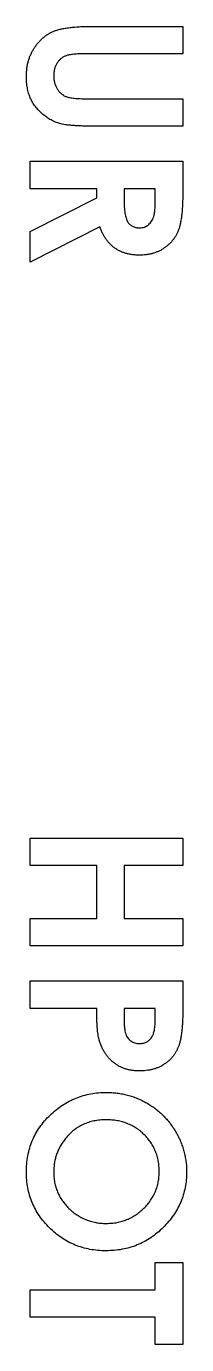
# Model space of a CAD drawing. Extents: x -1295 to 550, y -899 to 382.
# Drawn here: x 55.3 to 58.19, y 131.14 to 154.91 of the extents above; entities that cross this region are included whole.
import ezdxf

# ---------------------------------------------------------------- set-up
doc = ezdxf.new("R2010")
doc.units = 0
doc.layers.get('0').update_dxf_attribs({"linetype": 'CONTINUOUS'})

msp = doc.modelspace()

# ---------------------------------------------------------------- linework, layer by layer
at = {"color": 7}
for points in [[(56.477704, 154.910954)], [(55.297663, 154.011371)], [(56.395684, 153.606559)], [(57.3376, 136.567397)], [(57.570433, 136.697043)], [(56.744933, 135.686335)], [(55.297663, 134.249648)], [(58.189558, 134.252293)], [(56.742288, 133.323606)]]:
    msp.add_lwpolyline(points, close=True, dxfattribs=at)
for points in [[(56.477704, 154.910954), (58.118121, 154.910954)], [(58.118121, 154.910954), (58.118121, 154.416184)], [(58.118121, 154.416184), (56.329538, 154.416184)], [(56.395684, 153.606559), (58.118121, 153.606559)], [(58.118121, 153.606559), (58.118121, 153.111788)], [(58.118121, 153.111788), (56.477704, 153.111788)], [(55.369101, 151.984663), (55.369101, 152.479434), (58.118121, 152.479434)], [(58.118121, 152.479434), (58.118121, 151.902643)], [(56.567663, 151.984663), (55.369101, 151.984663)], [(56.567663, 151.817976), (56.567663, 151.984663)], [(57.059788, 151.984663), (57.059788, 151.791518)], [(57.62335, 151.984663), (57.059788, 151.984663)], [(57.62335, 151.81533), (57.62335, 151.984663)], [(55.369101, 151.21208), (56.567663, 151.817976)], [(56.623225, 151.296747), (55.369101, 150.661747)], [(55.369101, 150.661747), (55.369101, 151.21208)], [(55.369101, 140.268917), (58.118121, 140.268917)], [(55.369101, 139.776792), (55.369101, 140.268917)], [(58.118121, 140.268917), (58.118121, 139.776792)], [(56.567663, 139.776792), (55.369101, 139.776792)], [(56.567663, 138.824292), (56.567663, 139.776792)], [(57.059788, 139.776792), (57.059788, 138.824292)], [(58.118121, 139.776792), (57.059788, 139.776792)], [(55.369101, 138.824292), (56.567663, 138.824292)], [(55.369101, 138.329521), (55.369101, 138.824292)], [(57.059788, 138.824292), (58.118121, 138.824292)], [(58.118121, 138.824292), (58.118121, 138.329521)], [(58.118121, 138.329521), (55.369101, 138.329521)], [(55.369101, 137.202397), (55.369101, 137.697167), (58.118121, 137.697167)], [(58.118121, 137.697167), (58.118121, 137.144188)], [(56.567663, 137.202397), (55.369101, 137.202397)], [(57.059788, 137.202397), (57.059788, 137.027772)], [(57.62335, 137.202397), (57.059788, 137.202397)], [(57.62335, 137.046293), (57.62335, 137.202397)], [(57.62335, 132.125044), (57.62335, 132.619815), (58.118121, 132.619815)], [(58.118121, 132.619815), (58.118121, 131.138148)], [(55.369101, 132.125044), (57.62335, 132.125044)], [(55.369101, 131.632919), (55.369101, 132.125044)], [(57.62335, 131.632919), (55.369101, 131.632919)], [(57.62335, 131.138148), (57.62335, 131.632919)], [(58.118121, 131.138148), (57.62335, 131.138148)]]:
    msp.add_lwpolyline(points, dxfattribs=at)
for points in [[(55.680541, 154.76546), (55.696416, 154.775514), (55.712503, 154.785039), (55.729013, 154.794114)], [(55.680541, 154.76546), (55.696416, 154.775514), (55.712503, 154.785039), (55.729013, 154.794088)], [(55.729013, 154.794114), (55.745417, 154.80311), (55.762456, 154.811312), (55.779681, 154.818985)], [(55.729013, 154.794088), (55.745417, 154.803084), (55.762456, 154.811286), (55.779681, 154.818959)], [(55.779681, 154.818985), (55.798202, 154.826923), (55.816855, 154.834066), (55.835878, 154.840416)], [(55.779681, 154.818959), (55.798202, 154.826896), (55.816855, 154.83404), (55.835878, 154.84039)], [(55.835878, 154.840416), (55.85731, 154.84756), (55.879005, 154.853646), (55.900886, 154.859202)], [(55.835878, 154.84039), (55.85731, 154.847534), (55.879005, 154.853619), (55.900886, 154.859175)], [(55.900886, 154.859202), (55.925228, 154.865287), (55.94994, 154.870579), (55.974705, 154.875077)], [(55.900886, 154.859175), (55.925228, 154.865261), (55.94994, 154.870552), (55.974705, 154.87505)], [(55.974705, 154.875077), (56.002301, 154.880104), (56.030082, 154.884073), (56.05789, 154.887777)], [(55.974705, 154.87505), (56.002301, 154.880077), (56.030082, 154.884046), (56.05789, 154.88775)], [(56.05789, 154.887777), (56.088317, 154.891745), (56.118797, 154.89545), (56.14933, 154.89836)], [(56.05789, 154.88775), (56.088317, 154.891719), (56.118797, 154.895423), (56.14933, 154.898069)], [(56.14933, 154.89836), (56.182879, 154.901535), (56.216508, 154.903652), (56.250136, 154.905504)], [(56.14933, 154.898069), (56.182879, 154.901244), (56.216508, 154.903625), (56.250136, 154.905213)], [(56.250136, 154.905504), (56.286675, 154.90815), (56.323214, 154.908679), (56.35978, 154.909473)], [(56.250136, 154.905213), (56.286675, 154.907859), (56.323214, 154.908388), (56.35978, 154.909182)], [(56.35978, 154.909473), (56.399255, 154.909473), (56.438731, 154.909473), (56.478207, 154.912118)], [(56.35978, 154.909182), (56.399255, 154.909182), (56.438731, 154.909182), (56.478207, 154.911827)], [(55.435379, 154.512598), (55.446491, 154.530325), (55.458397, 154.547576), (55.470648, 154.564377)], [(55.435379, 154.512598), (55.446491, 154.530325), (55.458397, 154.547576), (55.470648, 154.564377)], [(55.470648, 154.564377), (55.482818, 154.580781), (55.495518, 154.596735), (55.508668, 154.612319)], [(55.470648, 154.564377), (55.482818, 154.580781), (55.495518, 154.596735), (55.508668, 154.612319)], [(55.508668, 154.612319), (55.521368, 154.6274), (55.534597, 154.642164), (55.548329, 154.656372)], [(55.508668, 154.612319), (55.521368, 154.6274), (55.534597, 154.642164), (55.548329, 154.656372)], [(55.548329, 154.656372), (55.561823, 154.670395), (55.57574, 154.68373), (55.590186, 154.696589)], [(55.548329, 154.656372), (55.561823, 154.670395), (55.57574, 154.68373), (55.590186, 154.696589)], [(55.590186, 154.696589), (55.604474, 154.709289), (55.619105, 154.72146), (55.634266, 154.732969)], [(55.590186, 154.696589), (55.604474, 154.709289), (55.619105, 154.72146), (55.634266, 154.732943)], [(55.634266, 154.732969), (55.649347, 154.744346), (55.664693, 154.755194), (55.680541, 154.76546)], [(55.634266, 154.732943), (55.649347, 154.74432), (55.664693, 154.755168), (55.680541, 154.76546)], [(55.332218, 154.280135), (55.337774, 154.301037), (55.344388, 154.321516), (55.351532, 154.341836)], [(55.332218, 154.280135), (55.337774, 154.301037), (55.344388, 154.321516), (55.351532, 154.341836)], [(55.351532, 154.341836), (55.358676, 154.361944), (55.366613, 154.381841), (55.375345, 154.401314)], [(55.351532, 154.341836), (55.358676, 154.361944), (55.366613, 154.381814), (55.375345, 154.401314)], [(55.375345, 154.401314), (55.384076, 154.420629), (55.393336, 154.43952), (55.403443, 154.458067)], [(55.375345, 154.401314), (55.384076, 154.420629), (55.393336, 154.439493), (55.403443, 154.458067)], [(55.403443, 154.458067), (55.413498, 154.476588), (55.424081, 154.494791), (55.435379, 154.512598)], [(55.403443, 154.458067), (55.413498, 154.476588), (55.424081, 154.494765), (55.435379, 154.512598)], [(55.915624, 154.324003), (55.902659, 154.312626), (55.890488, 154.300719), (55.87927, 154.287649)], [(55.95584, 154.354324), (55.941553, 154.345328), (55.928297, 154.335009), (55.915624, 154.324003)], [(56.00156, 154.377343), (55.985685, 154.370993), (55.970313, 154.36332), (55.95584, 154.354324)], [(56.027489, 154.386603), (56.018758, 154.383693), (56.010027, 154.380782), (56.00156, 154.377343)], [(56.057784, 154.394805), (56.047466, 154.392159), (56.037411, 154.389778), (56.027489, 154.386603)], [(56.092471, 154.40142), (56.080829, 154.398774), (56.069188, 154.397451), (56.057784, 154.394805)], [(56.131603, 154.407505), (56.118374, 154.404859), (56.105409, 154.403536), (56.092471, 154.40142)], [(56.174571, 154.412003), (56.160284, 154.412003), (56.145864, 154.409357), (56.131603, 154.407505)], [(56.221376, 154.414649), (56.205766, 154.414649), (56.190155, 154.412003), (56.174571, 154.412003)], [(56.273182, 154.417295), (56.255984, 154.417295), (56.238653, 154.414649), (56.221376, 154.414649)], [(56.328797, 154.417295), (56.310276, 154.417268), (56.291702, 154.417242), (56.273182, 154.417295)], [(55.297557, 154.010207), (55.297557, 154.034019), (55.297557, 154.05762), (55.300203, 154.081274)], [(55.297557, 154.010181), (55.297557, 154.033993), (55.297557, 154.057594), (55.300203, 154.081248)], [(55.300203, 154.081274), (55.302849, 154.104293), (55.303907, 154.127232), (55.306818, 154.150119)], [(55.300203, 154.081248), (55.302849, 154.104266), (55.303907, 154.127232), (55.306818, 154.150119)], [(55.306818, 154.150119), (55.309728, 154.172344), (55.313168, 154.19433), (55.317401, 154.216238)], [(55.306818, 154.150119), (55.309728, 154.172344), (55.313168, 154.19433), (55.317401, 154.216212)], [(55.317401, 154.216238), (55.321634, 154.237669), (55.326661, 154.259021), (55.332218, 154.280135)], [(55.317401, 154.216212), (55.321634, 154.237643), (55.326661, 154.259021), (55.332218, 154.280135)], [(55.794709, 154.08437), (55.792063, 154.063468), (55.791799, 154.042566), (55.79074, 154.021584)], [(55.805292, 154.142763), (55.800265, 154.123713), (55.796826, 154.104055), (55.794709, 154.08437)], [(55.823549, 154.196209), (55.81614, 154.179011), (55.810055, 154.161019), (55.805292, 154.142763)], [(55.84842, 154.244681), (55.838895, 154.22907), (55.830692, 154.212931), (55.823549, 154.196209)], [(55.87927, 154.287649), (55.867893, 154.274155), (55.857574, 154.259788), (55.84842, 154.244681)], [(55.302055, 153.903395), (55.299145, 153.938902), (55.298351, 153.974594), (55.297557, 154.01026)], [(55.315813, 153.8037), (55.309728, 153.83672), (55.304966, 153.869978), (55.302055, 153.903395)], [(55.791137, 154.021214), (55.791137, 153.998989), (55.791137, 153.976658), (55.795106, 153.954565)], [(55.791137, 154.021214), (55.791137, 153.998989), (55.791137, 153.976658), (55.795106, 153.954565)], [(55.795106, 153.954565), (55.797752, 153.933663), (55.801721, 153.912761), (55.807277, 153.892309)], [(55.795106, 153.954565), (55.797752, 153.933663), (55.801721, 153.912761), (55.807277, 153.892309)], [(55.807277, 153.892309), (55.812569, 153.87273), (55.818919, 153.853521), (55.827121, 153.835026)], [(55.807277, 153.892309), (55.812569, 153.87273), (55.818919, 153.853521), (55.827121, 153.835026)], [(55.827121, 153.835026), (55.835058, 153.81677), (55.844583, 153.79944), (55.855219, 153.782692)], [(55.827121, 153.835026), (55.835058, 153.81677), (55.844583, 153.79944), (55.855219, 153.782692)], [(55.337774, 153.710037), (55.328778, 153.740808), (55.321634, 153.772135), (55.315813, 153.8037)], [(55.36918, 153.623545), (55.357009, 153.651723), (55.346426, 153.680616), (55.337774, 153.710037)], [(55.409952, 153.543138), (55.394606, 153.569067), (55.381139, 153.595949), (55.36918, 153.623545)], [(55.855219, 153.782692), (55.865538, 153.766552), (55.876915, 153.750889), (55.889377, 153.736416)], [(55.855219, 153.782692), (55.865538, 153.766552), (55.876915, 153.750889), (55.889377, 153.736416)], [(55.889377, 153.736416), (55.901283, 153.722658), (55.914248, 153.709958), (55.927927, 153.698396)], [(55.889377, 153.736416), (55.901283, 153.722658), (55.914248, 153.709958), (55.927927, 153.698396)], [(55.927927, 153.698396), (55.941156, 153.687019), (55.955391, 153.6767), (55.97034, 153.667545)], [(55.927927, 153.698396), (55.941156, 153.687019), (55.955391, 153.6767), (55.97034, 153.667545)], [(55.97034, 153.667545), (55.985421, 153.658285), (56.001243, 153.650612), (56.017726, 153.644526)], [(55.97034, 153.667545), (55.985421, 153.658285), (56.001243, 153.650612), (56.017726, 153.644526)], [(56.017726, 153.644526), (56.026722, 153.641087), (56.035983, 153.638176), (56.045269, 153.635795)], [(56.017726, 153.644526), (56.026722, 153.641087), (56.035983, 153.638176), (56.045269, 153.635795)], [(56.045269, 153.635795), (56.056117, 153.632885), (56.06723, 153.630239), (56.078316, 153.628122)], [(56.045269, 153.635795), (56.056117, 153.632885), (56.06723, 153.630239), (56.078316, 153.628122)], [(56.078316, 153.628122), (56.091016, 153.625476), (56.103981, 153.62336), (56.116866, 153.621508)], [(56.078316, 153.628122), (56.091016, 153.625476), (56.103981, 153.62336), (56.116866, 153.621508)], [(56.116866, 153.621508), (56.131682, 153.618862), (56.146578, 153.617539), (56.161501, 153.615951)], [(56.116866, 153.621508), (56.131682, 153.618862), (56.146578, 153.617539), (56.161501, 153.615951)], [(56.161501, 153.615951), (56.177905, 153.613306), (56.194547, 153.613306), (56.211084, 153.611983)], [(56.161501, 153.615951), (56.177905, 153.613306), (56.194547, 153.613306), (56.211084, 153.611983)], [(56.211084, 153.611983), (56.229605, 153.611983), (56.248152, 153.609337), (56.266726, 153.608808)], [(56.211084, 153.611983), (56.229605, 153.611983), (56.248152, 153.609337), (56.266726, 153.608808)], [(56.266726, 153.608808), (56.287099, 153.608808), (56.307471, 153.606162), (56.327871, 153.606162)], [(56.266726, 153.608808), (56.287099, 153.608808), (56.307471, 153.606162), (56.327871, 153.606162)], [(56.327871, 153.606162), (56.350096, 153.606162), (56.372294, 153.606162), (56.394519, 153.606162)], [(56.327871, 153.606162), (56.350096, 153.606162), (56.372294, 153.606162), (56.394519, 153.606162)], [(55.46062, 153.467653), (55.442364, 153.49173), (55.425272, 153.516971), (55.409952, 153.543138)], [(55.521209, 153.396586), (55.499778, 153.419075), (55.479458, 153.442861), (55.46062, 153.467653)], [(55.591192, 153.330493), (55.56685, 153.351395), (55.543355, 153.373355), (55.521209, 153.396586)], [(55.666651, 153.272099), (55.640457, 153.290355), (55.615375, 153.309829), (55.591192, 153.330493)], [(55.743777, 153.223627), (55.717239, 153.238444), (55.691548, 153.254663), (55.666651, 153.272099)], [(55.821988, 153.185607), (55.795212, 153.196719), (55.769097, 153.209419), (55.743777, 153.223627)], [(55.901865, 153.158064), (55.874693, 153.165472), (55.848023, 153.174732), (55.821988, 153.185607)], [(55.945945, 153.14748), (55.931128, 153.150655), (55.916444, 153.154095), (55.901865, 153.158064)], [(55.998279, 153.13822), (55.980817, 153.140866), (55.963302, 153.144041), (55.945945, 153.14748)], [(56.058313, 153.130547), (56.038205, 153.133193), (56.018229, 153.13531), (55.998279, 153.13822)], [(56.126073, 153.124462), (56.103584, 153.127107), (56.080882, 153.128166), (56.058313, 153.130547)], [(56.202114, 153.119435), (56.176714, 153.12208), (56.15142, 153.122345), (56.126073, 153.124462)], [(56.285829, 153.115466), (56.257915, 153.115466), (56.230002, 153.118112), (56.202114, 153.119435)], [(56.377851, 153.11282), (56.347159, 153.11282), (56.316494, 153.11282), (56.285829, 153.115466)], [(56.477546, 153.11282), (56.444314, 153.112873), (56.411082, 153.112926), (56.377851, 153.11282)], [(57.06037, 151.792338), (57.06037, 151.76879), (57.06037, 151.745348), (57.06037, 151.721826)], [(57.06037, 151.721826), (57.06037, 151.700395), (57.06037, 151.678832), (57.063015, 151.657374)], [(57.620519, 151.654913), (57.620519, 151.671317), (57.623165, 151.687589), (57.623165, 151.703941)], [(57.623165, 151.757942), (57.623403, 151.777521), (57.623165, 151.797233), (57.623165, 151.816865)], [(57.623165, 151.703941), (57.623165, 151.721932), (57.623165, 151.739924), (57.623165, 151.757942)], [(58.114099, 151.683832), (58.111453, 151.651474), (58.110659, 151.619142), (58.108013, 151.586862)], [(58.118068, 151.789031), (58.118068, 151.753947), (58.115422, 151.71889), (58.114099, 151.683832)], [(58.118068, 151.903066), (58.117935, 151.865045), (58.118068, 151.827051), (58.118068, 151.789031)], [(57.063015, 151.657374), (57.065661, 151.637795), (57.06619, 151.61803), (57.068572, 151.598425)], [(57.068572, 151.598425), (57.071218, 151.580698), (57.07307, 151.563129), (57.075715, 151.545561)], [(57.075715, 151.545561), (57.078361, 151.529686), (57.081007, 151.513811), (57.084447, 151.498174)], [(57.084447, 151.498174), (57.087622, 151.484151), (57.09159, 151.470128), (57.096088, 151.456317)], [(57.096088, 151.456317), (57.100057, 151.443882), (57.10429, 151.431711), (57.109318, 151.419937)], [(57.578715, 151.436711), (57.585329, 151.450734), (57.590886, 151.465366), (57.595119, 151.480235)], [(57.595119, 151.480235), (57.597765, 151.488702), (57.599881, 151.497169), (57.601733, 151.505635)], [(57.601733, 151.505635), (57.604379, 151.51569), (57.605967, 151.525744), (57.607819, 151.53593)], [(57.607819, 151.53593), (57.610465, 151.547307), (57.611258, 151.558949), (57.612846, 151.570644)], [(57.612846, 151.570644), (57.615492, 151.583873), (57.616021, 151.597102), (57.617344, 151.610305)], [(57.617344, 151.610305), (57.61999, 151.625121), (57.61999, 151.640017), (57.620519, 151.654913)], [(58.099282, 151.49873), (58.096107, 151.471822), (58.092138, 151.445019), (58.087641, 151.418296)], [(58.108013, 151.586862), (58.105368, 151.557441), (58.102722, 151.528046), (58.099282, 151.49873)], [(56.647223, 151.235522), (56.638492, 151.25616), (56.630819, 151.276903), (56.622881, 151.297752)], [(56.67421, 151.177684), (56.664421, 151.196734), (56.655425, 151.215917), (56.647223, 151.235522)], [(57.109318, 151.419937), (57.113815, 151.409618), (57.119107, 151.399564), (57.124663, 151.389642)], [(57.124663, 151.389642), (57.129955, 151.380646), (57.135776, 151.371915), (57.14239, 151.363713)], [(57.14239, 151.363713), (57.14874, 151.355775), (57.15562, 151.348632), (57.162763, 151.341753)], [(57.162763, 151.341753), (57.170172, 151.334873), (57.17758, 151.328259), (57.185782, 151.322438)], [(57.185782, 151.322438), (57.193984, 151.316617), (57.202715, 151.31159), (57.211711, 151.307092)], [(57.211711, 151.307092), (57.220972, 151.30233), (57.230497, 151.298361), (57.240339, 151.294921)], [(57.240339, 151.294921), (57.250658, 151.291482), (57.261241, 151.288836), (57.271745, 151.286719)], [(57.271745, 151.286719), (57.282858, 151.284073), (57.29397, 151.282221), (57.305347, 151.281163)], [(57.305347, 151.281163), (57.317518, 151.281163), (57.329953, 151.278517), (57.342257, 151.278517)], [(57.343527, 151.27947), (57.358079, 151.27947), (57.372684, 151.27947), (57.387051, 151.282645)], [(57.387051, 151.282645), (57.400809, 151.28529), (57.414567, 151.288465), (57.427823, 151.293228)], [(57.427823, 151.293228), (57.440787, 151.297726), (57.453223, 151.303547), (57.465288, 151.310426)], [(57.465288, 151.310426), (57.477459, 151.317305), (57.4891, 151.325243), (57.499975, 151.334238)], [(57.499975, 151.334238), (57.511087, 151.343234), (57.521406, 151.353288), (57.530825, 151.364004)], [(57.530825, 151.364004), (57.54035, 151.374852), (57.549346, 151.386229), (57.557283, 151.398162)], [(57.557283, 151.398162), (57.565486, 151.410333), (57.572629, 151.423297), (57.578715, 151.436711)], [(58.039222, 151.229887), (58.032607, 151.213218), (58.025464, 151.19692), (58.017791, 151.180859)], [(58.058007, 151.284444), (58.052451, 151.265923), (58.046366, 151.247799), (58.039222, 151.229887)], [(58.073882, 151.347229), (58.06912, 151.326063), (58.064093, 151.305134), (58.058007, 151.284444)], [(58.087641, 151.418296), (58.083672, 151.394484), (58.079174, 151.370804), (58.073882, 151.347229)], [(56.70395, 151.123683), (56.693366, 151.14141), (56.683577, 151.159349), (56.67421, 151.177684)], [(56.736467, 151.073544), (56.72509, 151.089949), (56.714242, 151.106617), (56.70395, 151.123683)], [(56.77118, 151.027295), (56.759009, 151.042112), (56.747368, 151.057696), (56.736467, 151.073544)], [(56.809174, 150.985412), (56.795945, 150.998906), (56.783245, 151.012743), (56.77118, 151.027295)], [(56.849391, 150.947391), (56.835368, 150.959297), (56.822086, 150.972262), (56.809174, 150.985412)], [(57.860708, 150.973744), (57.847214, 150.961837), (57.833561, 150.95046), (57.819406, 150.939586)], [(57.898728, 151.010097), (57.886557, 150.997397), (57.873857, 150.985491), (57.860708, 150.973744)], [(57.933441, 151.049203), (57.922329, 151.035709), (57.910952, 151.022639), (57.898728, 151.010097)], [(57.964821, 151.091086), (57.954767, 151.076799), (57.944448, 151.062749), (57.933441, 151.049203)], [(57.99292, 151.134584), (57.984189, 151.119767), (57.974664, 151.105242), (57.964821, 151.091086)], [(58.017791, 151.180859), (58.010118, 151.164984), (58.001916, 151.149665), (57.99292, 151.134584)], [(56.892915, 150.913789), (56.877834, 150.924372), (56.863308, 150.935485), (56.849391, 150.947391)], [(56.938635, 150.88405), (56.923024, 150.89331), (56.907758, 150.903365), (56.892915, 150.913789)], [(56.987662, 150.858121), (56.970993, 150.866058), (56.954563, 150.874525), (56.938635, 150.88405)], [(57.038885, 150.83616), (57.021423, 150.842775), (57.004437, 150.850183), (56.987662, 150.858121)], [(57.093443, 150.818433), (57.074922, 150.823725), (57.056771, 150.829281), (57.038885, 150.83616)], [(57.150169, 150.804146), (57.131119, 150.808115), (57.112201, 150.813142), (57.093443, 150.818433)], [(57.209674, 150.794092), (57.18983, 150.796737), (57.169828, 150.799912), (57.150169, 150.804146)], [(57.27193, 150.788535), (57.251028, 150.788535), (57.230338, 150.791446), (57.209674, 150.794092)], [(57.336912, 150.78589), (57.315216, 150.78589), (57.293573, 150.78589), (57.27193, 150.788535)], [(57.400174, 150.787451), (57.379536, 150.787451), (57.358687, 150.784805), (57.337917, 150.784805)], [(57.459679, 150.793536), (57.439835, 150.79089), (57.420071, 150.788774), (57.400174, 150.787451)], [(57.517517, 150.802796), (57.498467, 150.799092), (57.479046, 150.795917), (57.459679, 150.793536)], [(57.573158, 150.816026), (57.554902, 150.810999), (57.536223, 150.806501), (57.517517, 150.802796)], [(57.626578, 150.833224), (57.609115, 150.826874), (57.591177, 150.821053), (57.573158, 150.816026)], [(57.678383, 150.854126), (57.66145, 150.846453), (57.64412, 150.839574), (57.626578, 150.833224)], [(57.72741, 150.878996), (57.711271, 150.870001), (57.695052, 150.861799), (57.678383, 150.854126)], [(57.774771, 150.907624), (57.759425, 150.89757), (57.74355, 150.888045), (57.72741, 150.878996)], [(57.819406, 150.939586), (57.804854, 150.928473), (57.790037, 150.917626), (57.774771, 150.907624)], [(56.56679, 137.104951), (56.56679, 137.137442), (56.56679, 137.169959), (56.56679, 137.20245)], [(56.569435, 137.015151), (56.569435, 137.045076), (56.56679, 137.075), (56.56679, 137.104951)], [(56.572875, 136.933077), (56.570229, 136.960409), (56.570229, 136.987793), (56.569435, 137.015151)], [(57.060317, 137.027825), (57.060528, 136.996048), (57.060317, 136.964272), (57.062963, 136.932522)], [(57.621233, 136.92977), (57.621233, 136.948556), (57.623879, 136.967209), (57.623879, 136.985941)], [(57.623879, 136.985941), (57.623879, 137.006314), (57.623879, 137.026713), (57.623879, 137.047113)], [(58.118015, 137.037191), (58.118015, 137.003748), (58.115369, 136.970331), (58.114046, 136.936914)], [(58.118015, 137.145167), (58.117856, 137.109158), (58.118015, 137.073174), (58.118015, 137.037191)], [(56.577373, 136.859259), (56.574727, 136.883865), (56.574198, 136.908445), (56.572875, 136.933077)], [(56.583458, 136.793139), (56.580812, 136.8151), (56.57896, 136.837192), (56.577373, 136.859259)], [(56.590602, 136.734746), (56.587956, 136.754325), (56.585575, 136.77364), (56.583458, 136.793139)], [(56.598804, 136.684634), (56.595365, 136.701302), (56.592719, 136.717971), (56.590602, 136.734746)], [(57.062963, 136.932522), (57.062963, 136.905852), (57.065873, 136.879208), (57.068519, 136.852644)], [(57.068519, 136.852644), (57.071165, 136.831213), (57.073281, 136.809914), (57.07725, 136.788747)], [(57.07725, 136.788747), (57.080425, 136.772608), (57.084129, 136.756415), (57.089421, 136.740805)], [(57.089421, 136.740805), (57.093919, 136.72784), (57.099475, 136.71514), (57.105825, 136.702811)], [(57.105825, 136.702811), (57.11191, 136.691169), (57.119054, 136.679792), (57.126727, 136.669209)], [(57.569904, 136.697281), (57.574402, 136.706012), (57.578635, 136.714743), (57.582604, 136.723739)], [(57.582604, 136.723739), (57.586837, 136.733793), (57.590542, 136.744112), (57.593717, 136.75459)], [(57.593717, 136.75459), (57.597421, 136.766496), (57.600331, 136.778667), (57.602977, 136.790943)], [(57.602977, 136.790943), (57.605887, 136.804702), (57.608533, 136.818407), (57.61065, 136.832271)], [(57.61065, 136.832271), (57.613296, 136.847617), (57.615148, 136.863069), (57.616735, 136.87852)], [(57.616735, 136.87852), (57.619381, 136.895454), (57.620175, 136.912652), (57.621233, 136.92977)], [(58.0987, 136.760093), (58.095525, 136.734428), (58.091556, 136.708949), (58.087058, 136.683522)], [(58.107431, 136.844918), (58.104786, 136.816608), (58.10214, 136.788297), (58.0987, 136.760093)], [(58.114046, 136.936914), (58.1114, 136.906222), (58.110077, 136.875557), (58.107431, 136.844918)], [(56.608594, 136.642195), (56.605154, 136.656217), (56.601715, 136.670399), (56.598804, 136.684634)], [(56.628305, 136.578615), (56.621161, 136.599782), (56.614811, 136.621107), (56.608461, 136.642512)], [(56.652118, 136.518026), (56.643386, 136.537869), (56.635449, 136.55811), (56.628305, 136.578615)], [(56.679661, 136.461273), (56.669871, 136.479793), (56.660611, 136.498764), (56.652118, 136.518026)], [(57.126727, 136.669209), (57.1344, 136.658625), (57.142867, 136.648571), (57.152127, 136.639443)], [(57.152127, 136.639443), (57.161388, 136.630182), (57.171177, 136.621716), (57.181866, 136.614043)], [(57.181866, 136.614043), (57.192714, 136.60637), (57.204091, 136.599491), (57.216024, 136.59367)], [(57.216024, 136.59367), (57.228195, 136.587849), (57.24063, 136.583087), (57.253489, 136.579383)], [(57.253489, 136.579383), (57.266718, 136.575414), (57.280476, 136.572239), (57.294261, 136.570651)], [(57.294261, 136.570651), (57.308813, 136.568005), (57.323577, 136.568005), (57.338314, 136.568005)], [(57.337415, 136.567847), (57.350379, 136.567847), (57.363079, 136.567847), (57.375991, 136.570493)], [(57.375991, 136.570493), (57.388162, 136.570493), (57.400068, 136.573668), (57.411789, 136.576578)], [(57.411789, 136.576578), (57.422902, 136.579224), (57.434014, 136.582399), (57.444836, 136.586368)], [(57.444836, 136.586368), (57.455419, 136.590336), (57.465738, 136.595099), (57.475686, 136.600655)], [(57.475686, 136.600655), (57.485211, 136.605947), (57.494471, 136.612032), (57.503229, 136.618911)], [(57.503229, 136.618911), (57.51196, 136.62579), (57.520162, 136.632934), (57.5281, 136.640872)], [(57.5281, 136.640872), (57.536302, 136.649074), (57.543975, 136.65807), (57.550589, 136.66733)], [(57.550589, 136.66733), (57.557733, 136.67712), (57.563819, 136.687438), (57.569904, 136.697625)], [(58.037581, 136.500087), (58.030967, 136.483947), (58.023294, 136.467887), (58.015621, 136.452144)], [(58.056896, 136.553506), (58.05134, 136.535515), (58.04499, 136.517576), (58.037581, 136.500087)], [(58.0733, 136.614651), (58.068538, 136.594014), (58.062981, 136.573668), (58.056896, 136.553506)], [(58.087058, 136.683522), (58.08309, 136.660504), (58.078592, 136.637459), (58.0733, 136.614651)], [(56.710511, 136.407853), (56.699663, 136.425316), (56.689345, 136.443122), (56.679661, 136.461273)], [(56.744669, 136.357159), (56.732498, 136.373563), (56.721386, 136.390549), (56.710511, 136.407853)], [(56.782134, 136.310328), (56.768905, 136.325409), (56.756469, 136.341019), (56.744669, 136.357159)], [(56.823435, 136.267359), (56.809148, 136.281118), (56.795257, 136.295405), (56.782134, 136.310328)], [(56.868626, 136.227169), (56.853016, 136.239869), (56.837987, 136.253363), (56.823435, 136.267359)], [(56.916542, 136.191345), (56.899873, 136.202457), (56.884025, 136.214363), (56.868626, 136.227169)], [(57.859094, 136.250532), (57.845864, 136.239155), (57.832344, 136.228307), (57.818321, 136.218015)], [(57.896559, 136.285774), (57.884388, 136.273604), (57.871952, 136.261697), (57.859094, 136.250532)], [(57.931245, 136.323239), (57.920397, 136.310275), (57.908491, 136.297839), (57.896559, 136.285774)], [(57.962096, 136.363456), (57.952306, 136.349698), (57.942252, 136.336151), (57.931245, 136.323239)], [(57.99075, 136.406424), (57.981754, 136.391608), (57.972229, 136.377479), (57.962096, 136.363456)], [(58.015621, 136.452144), (58.007948, 136.436534), (57.999746, 136.421268), (57.99075, 136.406424)], [(56.967765, 136.160494), (56.950303, 136.170019), (56.933105, 136.180338), (56.916542, 136.191345)], [(57.021767, 136.134036), (57.003246, 136.141973), (56.985387, 136.150969), (56.967765, 136.160494)], [(57.079049, 136.112605), (57.059735, 136.118955), (57.040473, 136.126098), (57.021767, 136.134036)], [(57.13911, 136.096201), (57.119001, 136.100963), (57.098814, 136.106255), (57.079049, 136.112605)], [(57.201895, 136.08403), (57.180729, 136.087205), (57.159879, 136.091438), (57.13911, 136.096201)], [(57.268015, 136.076886), (57.24579, 136.079532), (57.223829, 136.080855), (57.201895, 136.08403)], [(57.336859, 136.07424), (57.31384, 136.07424), (57.290927, 136.07424), (57.268015, 136.076886)], [(57.4002, 136.075828), (57.379563, 136.075828), (57.358714, 136.073182), (57.337944, 136.073182)], [(57.46079, 136.081384), (57.440682, 136.078738), (57.420441, 136.076886), (57.4002, 136.075828)], [(57.518654, 136.090115), (57.49934, 136.086411), (57.480157, 136.083765), (57.46079, 136.081384)], [(57.57427, 136.102815), (57.555749, 136.098053), (57.537334, 136.093555), (57.518654, 136.090115)], [(57.627715, 136.11869), (57.609988, 136.112869), (57.592261, 136.107578), (57.57427, 136.102815)], [(57.678939, 136.138005), (57.66227, 136.130861), (57.645019, 136.124511), (57.627715, 136.11869)], [(57.727437, 136.161288), (57.711562, 136.152821), (57.695422, 136.145148), (57.678939, 136.138005)], [(57.774242, 136.188276), (57.758896, 136.178751), (57.743365, 136.169755), (57.727437, 136.161288)], [(57.818321, 136.218015), (57.804034, 136.207696), (57.789296, 136.197642), (57.774242, 136.188276)], [(55.950311, 135.456174), (55.989125, 135.481574), (56.029209, 135.505201), (56.070405, 135.526685)], [(55.950311, 135.456147), (55.989125, 135.481547), (56.029209, 135.505201), (56.070405, 135.526659)], [(56.070405, 135.526685), (56.110913, 135.547852), (56.152505, 135.566875), (56.194891, 135.583967)], [(56.070405, 135.526659), (56.110913, 135.547825), (56.152505, 135.566875), (56.194891, 135.583967)], [(56.194891, 135.583967), (56.237463, 135.601165), (56.280854, 135.616273), (56.324908, 135.629132)], [(56.194891, 135.583967), (56.237463, 135.601165), (56.280854, 135.616273), (56.324908, 135.629132)], [(56.324908, 135.629132), (56.369119, 135.642096), (56.414019, 135.65268), (56.459316, 135.661093)], [(56.324908, 135.629132), (56.369119, 135.642096), (56.414019, 135.65268), (56.459316, 135.661093)], [(56.459316, 135.661093), (56.505618, 135.669825), (56.552343, 135.67591), (56.599227, 135.679879)], [(56.459316, 135.661093), (56.505618, 135.669825), (56.552343, 135.67591), (56.599227, 135.679879)], [(56.599227, 135.679879), (56.647408, 135.683848), (56.695774, 135.68517), (56.744113, 135.686493)], [(56.599227, 135.679879), (56.647408, 135.683848), (56.695774, 135.68517), (56.744113, 135.686493)], [(56.744113, 135.68644), (56.776657, 135.68644), (56.809174, 135.68644), (56.841639, 135.683795)], [(56.744113, 135.686414), (56.776657, 135.686414), (56.809174, 135.686414), (56.841639, 135.683768)], [(56.841639, 135.683795), (56.87368, 135.681149), (56.905641, 135.678503), (56.937471, 135.674534)], [(56.841639, 135.683768), (56.87368, 135.681122), (56.905641, 135.678477), (56.937471, 135.674508)], [(56.937471, 135.674534), (56.968824, 135.670301), (57.000071, 135.665538), (57.031133, 135.659718)], [(56.937471, 135.674508), (56.968824, 135.670274), (57.000071, 135.665512), (57.031133, 135.659691)], [(57.031133, 135.659718), (57.061825, 135.653897), (57.092358, 135.647282), (57.122573, 135.639345)], [(57.031133, 135.659691), (57.061825, 135.65387), (57.092358, 135.647256), (57.122573, 135.639318)], [(57.122573, 135.639345), (57.152815, 135.631407), (57.182766, 135.622411), (57.212373, 135.612357)], [(57.122573, 135.639318), (57.152815, 135.631381), (57.182766, 135.622385), (57.212373, 135.612331)], [(57.212373, 135.612357), (57.241927, 135.602303), (57.27111, 135.59119), (57.29995, 135.579311)], [(57.212373, 135.612331), (57.241927, 135.602277), (57.27111, 135.591164), (57.29995, 135.579258)], [(57.29995, 135.579311), (57.329001, 135.567404), (57.357682, 135.55444), (57.385886, 135.540734)], [(57.29995, 135.579258), (57.329001, 135.567352), (57.357682, 135.554652), (57.385886, 135.540708)], [(57.385886, 135.540734), (57.414303, 135.526976), (57.442216, 135.511921), (57.469627, 135.496126)], [(57.385886, 135.540708), (57.414303, 135.52695), (57.442216, 135.511868), (57.469627, 135.496073)], [(55.625826, 135.17135), (55.657549, 135.20818), (55.691019, 135.243475), (55.726103, 135.27713)], [(55.625826, 135.17135), (55.657549, 135.20818), (55.691019, 135.243475), (55.726103, 135.27713)], [(55.726103, 135.27713), (55.761134, 135.310732), (55.797752, 135.342694), (55.83572, 135.372989)], [(55.726103, 135.27713), (55.761134, 135.310732), (55.797752, 135.342694), (55.83572, 135.372962)], [(55.83572, 135.372989), (55.872629, 135.40241), (55.910808, 135.430271), (55.950311, 135.456174)], [(55.83572, 135.372962), (55.872629, 135.40241), (55.910808, 135.430271), (55.950311, 135.456147)], [(57.469627, 135.496126), (57.497144, 135.480251), (57.524158, 135.463529), (57.550616, 135.445987)], [(57.469627, 135.496073), (57.497144, 135.480198), (57.524158, 135.463503), (57.550616, 135.445961)], [(57.550616, 135.445987), (57.576545, 135.428789), (57.601892, 135.410824), (57.626631, 135.392012)], [(57.550616, 135.445961), (57.576545, 135.428763), (57.601892, 135.410798), (57.626631, 135.391959)], [(57.626631, 135.392012), (57.651237, 135.373227), (57.675393, 135.353515), (57.698809, 135.333063)], [(57.626631, 135.391959), (57.651237, 135.373174), (57.675393, 135.353462), (57.698809, 135.333037)], [(57.698809, 135.333063), (57.722092, 135.31269), (57.744714, 135.291603), (57.766569, 135.269695)], [(57.698809, 135.333037), (57.722092, 135.312664), (57.744714, 135.29155), (57.766569, 135.269669)], [(55.464985, 134.940527), (55.487475, 134.981511), (55.512055, 135.021252), (55.538804, 135.059537)], [(55.464985, 134.940527), (55.487475, 134.981511), (55.512055, 135.021225), (55.538804, 135.05951)], [(55.538804, 135.059537), (55.565845, 135.098272), (55.595002, 135.135552), (55.625826, 135.17135)], [(55.538804, 135.05951), (55.565845, 135.098272), (55.595002, 135.135525), (55.625826, 135.17135)], [(56.232356, 135.060648), (56.203702, 135.042921), (56.176106, 135.023686), (56.149727, 135.00281)], [(56.3216, 135.108564), (56.290909, 135.094541), (56.261117, 135.078375), (56.232356, 135.060648)], [(56.416348, 135.145474), (56.384095, 135.135155), (56.352398, 135.122719), (56.3216, 135.108564)], [(56.517154, 135.171932), (56.483075, 135.165053), (56.44942, 135.156321), (56.416348, 135.145474)], [(56.624575, 135.187278), (56.588538, 135.184103), (56.552634, 135.179076), (56.517154, 135.171932)], [(56.737499, 135.192834), (56.699822, 135.192834), (56.662119, 135.190188), (56.624575, 135.187278)], [(56.839337, 135.188415), (56.805444, 135.191061), (56.771418, 135.191855), (56.737419, 135.192913)], [(56.936307, 135.176245), (56.904239, 135.182065), (56.871828, 135.186034), (56.839337, 135.188415)], [(57.029387, 135.154813), (56.998695, 135.16328), (56.96766, 135.170688), (56.936307, 135.176245)], [(57.117546, 135.12563), (57.088733, 135.137007), (57.059232, 135.146532), (57.029387, 135.154813)], [(57.200731, 135.087609), (57.173585, 135.101632), (57.145909, 135.114464), (57.117546, 135.12563)], [(57.280053, 135.041889), (57.254653, 135.058558), (57.227904, 135.073639), (57.200731, 135.087609)], [(57.354427, 134.986803), (57.330615, 135.006382), (57.30585, 135.024982), (57.280053, 135.041889)], [(57.766569, 135.269695), (57.788529, 135.247735), (57.809458, 135.225166), (57.82991, 135.201936)], [(57.766569, 135.269669), (57.788529, 135.247709), (57.809458, 135.22514), (57.82991, 135.201909)], [(57.82991, 135.201936), (57.850548, 135.178652), (57.870497, 135.154575), (57.889415, 135.129784)], [(57.82991, 135.201909), (57.850548, 135.178626), (57.870497, 135.154522), (57.889415, 135.129757)], [(57.889415, 135.129784), (57.908465, 135.104648), (57.926536, 135.078904), (57.943945, 135.052658)], [(57.889415, 135.129757), (57.908465, 135.104622), (57.926536, 135.078878), (57.943945, 135.052631)], [(57.943945, 135.052658), (57.961408, 135.02612), (57.978526, 134.999159), (57.994613, 134.971669)], [(57.943945, 135.052631), (57.961408, 135.026067), (57.978526, 134.999133), (57.994613, 134.971642)], [(55.357565, 134.683829), (55.370794, 134.728543), (55.386854, 134.772464), (55.404925, 134.815485)], [(55.357565, 134.683829), (55.370794, 134.728517), (55.386854, 134.772438), (55.404925, 134.815485)], [(55.404925, 134.815485), (55.422917, 134.858163), (55.442787, 134.89994), (55.464985, 134.940527)], [(55.404925, 134.815485), (55.422917, 134.858136), (55.442787, 134.89994), (55.464985, 134.940527)], [(56.002645, 134.854591), (55.985712, 134.832366), (55.968805, 134.810352), (55.953062, 134.787387)], [(56.073157, 134.933939), (56.04855, 134.908539), (56.025532, 134.881631), (56.002645, 134.854617)], [(56.149727, 135.00281), (56.122792, 134.981379), (56.097128, 134.958519), (56.073157, 134.933939)], [(57.424383, 134.924017), (57.402158, 134.945978), (57.37869, 134.966933), (57.354427, 134.986803)], [(57.487724, 134.854591), (57.467616, 134.878668), (57.446608, 134.901951), (57.424383, 134.924017)], [(57.542811, 134.781883), (57.525877, 134.807019), (57.507198, 134.831202), (57.487724, 134.854591)], [(57.994613, 134.971669), (58.010753, 134.944099), (58.026072, 134.916), (58.040333, 134.887399)], [(57.994613, 134.971642), (58.010753, 134.944073), (58.026072, 134.915974), (58.040333, 134.887373)], [(58.040333, 134.887399), (58.054356, 134.85938), (58.067294, 134.830858), (58.079465, 134.802018)], [(58.040333, 134.887373), (58.054356, 134.859353), (58.067294, 134.830831), (58.079465, 134.801965)], [(58.079465, 134.802018), (58.091636, 134.773178), (58.103013, 134.743995), (58.113067, 134.714414)], [(58.079465, 134.801965), (58.091636, 134.773152), (58.103013, 134.743968), (58.113067, 134.714388)], [(55.324492, 134.545557), (55.333223, 134.592151), (55.344071, 134.6384), (55.357565, 134.683829)], [(55.324492, 134.545557), (55.333223, 134.592151), (55.344071, 134.6384), (55.357565, 134.683829)], [(55.843975, 134.571989), (55.835243, 134.546854), (55.827306, 134.521269), (55.820956, 134.495419)], [(55.87374, 134.646364), (55.862628, 134.622022), (55.852838, 134.597204), (55.843975, 134.571989)], [(55.910094, 134.717986), (55.896865, 134.694703), (55.884694, 134.670758), (55.87374, 134.646364)], [(55.953062, 134.787387), (55.937716, 134.764897), (55.923402, 134.741719), (55.910094, 134.717986)], [(57.589086, 134.704757), (57.575063, 134.731242), (57.559638, 134.757065), (57.542811, 134.781883)], [(57.627107, 134.623768), (57.61573, 134.651391), (57.60303, 134.678405), (57.589086, 134.704757)], [(57.656846, 134.538943), (57.648379, 134.567703), (57.63859, 134.59604), (57.627107, 134.623768)], [(58.113067, 134.714414), (58.123121, 134.685178), (58.132117, 134.655571), (58.140055, 134.625726)], [(58.113067, 134.714388), (58.123121, 134.685152), (58.132117, 134.655545), (58.140055, 134.6257)], [(58.140055, 134.625726), (58.148257, 134.59567), (58.1554, 134.565375), (58.161486, 134.534842)], [(58.140055, 134.6257), (58.148257, 134.595617), (58.1554, 134.565322), (58.161486, 134.534789)], [(55.297504, 134.249171), (55.297504, 134.29976), (55.30015, 134.350348), (55.304119, 134.400672)], [(55.297504, 134.249171), (55.297504, 134.29976), (55.30015, 134.350321), (55.304119, 134.400672)], [(55.304119, 134.400672), (55.308352, 134.449249), (55.315496, 134.497589), (55.324492, 134.545557)], [(55.304119, 134.400672), (55.308352, 134.449249), (55.315496, 134.497589), (55.324492, 134.545557)], [(55.794762, 134.334552), (55.792116, 134.306718), (55.792116, 134.278778), (55.791322, 134.250838)], [(55.804552, 134.416097), (55.800054, 134.389056), (55.796614, 134.361857), (55.794762, 134.334552)], [(55.820956, 134.495419), (55.814341, 134.469225), (55.808785, 134.442767), (55.804552, 134.416097)], [(57.677748, 134.450255), (57.672192, 134.480126), (57.665313, 134.509759), (57.656846, 134.538943)], [(57.690448, 134.357148), (57.687802, 134.388342), (57.683569, 134.419431), (57.677748, 134.450255)], [(57.694946, 134.260734), (57.694946, 134.292933), (57.6923, 134.325107), (57.690448, 134.357148)], [(58.161486, 134.534842), (58.167571, 134.504362), (58.172334, 134.473644), (58.176302, 134.442846)], [(58.161486, 134.534789), (58.167571, 134.504335), (58.172334, 134.473617), (58.176302, 134.442793)], [(58.176302, 134.442846), (58.180536, 134.41152), (58.183711, 134.380114), (58.185563, 134.348628)], [(58.176302, 134.442793), (58.180536, 134.411493), (58.183711, 134.380087), (58.185563, 134.348602)], [(58.185563, 134.348628), (58.188209, 134.316931), (58.188209, 134.285128), (58.188209, 134.253325)], [(58.185563, 134.348602), (58.188209, 134.316878), (58.188209, 134.285102), (58.188209, 134.253299)], [(55.304092, 134.104338), (55.300124, 134.152519), (55.298801, 134.200858), (55.297478, 134.249224)], [(55.323407, 133.964982), (55.314676, 134.011073), (55.308061, 134.057613), (55.304092, 134.104338)], [(55.791084, 134.250838), (55.791084, 134.21922), (55.79373, 134.187576), (55.795582, 134.156091)], [(55.791084, 134.250838), (55.791084, 134.219194), (55.79373, 134.187576), (55.795582, 134.156064)], [(55.795582, 134.156091), (55.798228, 134.125611), (55.802461, 134.095237), (55.808282, 134.06518)], [(55.795582, 134.156064), (55.798228, 134.125584), (55.802461, 134.095237), (55.808282, 134.06518)], [(57.677801, 134.072403), (57.683887, 134.102989), (57.687855, 134.133919), (57.690501, 134.164954)], [(57.677801, 134.072403), (57.683887, 134.102989), (57.687855, 134.133919), (57.690501, 134.164954)], [(57.690501, 134.164954), (57.693147, 134.196837), (57.693941, 134.228825), (57.694999, 134.260813)], [(57.690501, 134.164954), (57.693147, 134.19681), (57.693941, 134.228798), (57.694999, 134.260786)], [(58.181912, 134.109815), (58.177943, 134.063434), (58.171064, 134.017238), (58.162068, 133.971544)], [(58.188526, 134.253034), (58.188526, 134.205224), (58.18588, 134.157414), (58.181912, 134.109815)], [(55.355898, 133.831103), (55.342669, 133.87513), (55.332085, 133.919845), (55.323407, 133.964982)], [(55.808282, 134.06518), (55.813839, 134.035838), (55.821247, 134.006787), (55.829714, 133.978159)], [(55.808282, 134.06518), (55.813839, 134.035838), (55.821247, 134.006787), (55.829714, 133.978132)], [(55.829714, 133.978159), (55.83818, 133.949769), (55.848234, 133.921802), (55.859453, 133.894418)], [(55.829714, 133.978132), (55.83818, 133.949769), (55.848234, 133.921776), (55.859453, 133.894418)], [(55.859453, 133.894418), (55.87083, 133.866928), (55.883794, 133.840073), (55.898029, 133.813985)], [(55.859453, 133.894418), (55.87083, 133.866928), (55.883794, 133.840046), (55.898029, 133.813985)], [(57.58697, 133.817901), (57.601257, 133.844359), (57.614089, 133.871611), (57.625519, 133.899419)], [(57.58697, 133.817901), (57.601257, 133.844359), (57.614089, 133.871585), (57.625519, 133.899419)], [(57.625519, 133.899419), (57.636897, 133.927226), (57.647215, 133.955537), (57.655841, 133.984271)], [(57.625519, 133.899419), (57.636897, 133.9272), (57.647215, 133.95551), (57.655841, 133.984244)], [(57.655841, 133.984271), (57.664572, 134.013242), (57.67198, 134.042664), (57.677801, 134.072403)], [(57.655841, 133.984244), (57.664572, 134.013242), (57.67198, 134.042638), (57.677801, 134.072403)], [(58.162068, 133.971544), (58.153337, 133.92675), (58.142224, 133.882432), (58.129021, 133.838776)], [(55.401618, 133.702754), (55.384155, 133.74469), (55.368862, 133.787553), (55.355898, 133.831103)], [(55.460567, 133.579908), (55.438871, 133.619834), (55.419133, 133.660817), (55.401618, 133.702754)], [(55.898029, 133.813985), (55.912581, 133.787526), (55.928377, 133.762153), (55.945389, 133.737414)], [(55.898029, 133.813985), (55.912581, 133.787526), (55.928377, 133.762153), (55.945389, 133.737414)], [(55.945389, 133.737414), (55.962852, 133.712014), (55.981346, 133.687673), (56.001031, 133.664151)], [(55.945389, 133.737414), (55.962852, 133.712014), (55.981346, 133.687673), (56.001031, 133.664151)], [(56.001031, 133.664151), (56.021139, 133.640074), (56.042571, 133.616844), (56.064928, 133.594725)], [(56.001031, 133.664151), (56.021139, 133.640074), (56.042571, 133.616844), (56.064928, 133.594725)], [(57.417848, 133.597), (57.440602, 133.619225), (57.462351, 133.642588), (57.482856, 133.666956)], [(57.417848, 133.596974), (57.440602, 133.619199), (57.462351, 133.642588), (57.482856, 133.666956)], [(57.482856, 133.666956), (57.5027, 133.690504), (57.521432, 133.715322), (57.539054, 133.740775)], [(57.482856, 133.666956), (57.5027, 133.690504), (57.521432, 133.715322), (57.539054, 133.740775)], [(57.539054, 133.740775), (57.556252, 133.765645), (57.572471, 133.791336), (57.58697, 133.817901)], [(57.539054, 133.740775), (57.556252, 133.765645), (57.572471, 133.79131), (57.58697, 133.817901)], [(58.082746, 133.710427), (58.065019, 133.668464), (58.045228, 133.627427), (58.023241, 133.587554)], [(58.129021, 133.838776), (58.115792, 133.795226), (58.100393, 133.752363), (58.082746, 133.710427)], [(55.53219, 133.462565), (55.50626, 133.500427), (55.482448, 133.539638), (55.460567, 133.579908)], [(55.617015, 133.350752), (55.587011, 133.386656), (55.558569, 133.42391), (55.53219, 133.462565)], [(56.064928, 133.594725), (56.087418, 133.5725), (56.110939, 133.551333), (56.135439, 133.531383)], [(56.064928, 133.594725), (56.087418, 133.5725), (56.110939, 133.551333), (56.135439, 133.531383)], [(56.135439, 133.531383), (56.159517, 133.511804), (56.184493, 133.493416), (56.210369, 133.476297)], [(56.135439, 133.531383), (56.159517, 133.511804), (56.184493, 133.493389), (56.210369, 133.476297)], [(56.210369, 133.476297), (56.235505, 133.459628), (56.261752, 133.444071), (56.288607, 133.430022)], [(56.210369, 133.476297), (56.235505, 133.459628), (56.261752, 133.444071), (56.288607, 133.430022)], [(56.288607, 133.430022), (56.315462, 133.415999), (56.343084, 133.403325), (56.371236, 133.392001)], [(56.288607, 133.430022), (56.315462, 133.415999), (56.343084, 133.403299), (56.371236, 133.392001)], [(56.371236, 133.392001), (56.399546, 133.380624), (56.428386, 133.37057), (56.457728, 133.362262)], [(56.371236, 133.392001), (56.399546, 133.380624), (56.428386, 133.37057), (56.457728, 133.362262)], [(57.023963, 133.36287), (57.053252, 133.371337), (57.082145, 133.381391), (57.110455, 133.392609)], [(57.023963, 133.36287), (57.053252, 133.371337), (57.082145, 133.381391), (57.110455, 133.392609)], [(57.110455, 133.392609), (57.138633, 133.403987), (57.166229, 133.416422), (57.193085, 133.43063)], [(57.110455, 133.392609), (57.138633, 133.403987), (57.166229, 133.416422), (57.193085, 133.43063)], [(57.193085, 133.43063), (57.220151, 133.444918), (57.246451, 133.460475), (57.271877, 133.477461)], [(57.193085, 133.43063), (57.220151, 133.444918), (57.246451, 133.460475), (57.271877, 133.477435)], [(57.271877, 133.477461), (57.297807, 133.494659), (57.32273, 133.513365), (57.346781, 133.533103)], [(57.271877, 133.477435), (57.297807, 133.494633), (57.32273, 133.513339), (57.346781, 133.533077)], [(57.346781, 133.533103), (57.371387, 133.553211), (57.395094, 133.574669), (57.417848, 133.597)], [(57.346781, 133.533077), (57.371387, 133.553185), (57.395094, 133.574643), (57.417848, 133.596974)], [(57.950534, 133.470238), (57.923678, 133.431265), (57.894998, 133.393562), (57.864597, 133.357288)], [(58.023241, 133.587554), (58.001016, 133.547258), (57.976648, 133.508153), (57.950534, 133.470238)], [(55.714514, 133.244416), (55.680383, 133.278309), (55.647865, 133.313817), (55.617015, 133.350752)], [(55.821935, 133.147473), (55.784681, 133.178112), (55.748777, 133.210444), (55.714514, 133.244416)], [(55.934885, 133.063177), (55.895859, 133.089371), (55.858236, 133.117628), (55.821935, 133.147473)], [(56.457728, 133.362262), (56.487626, 133.353795), (56.518, 133.346916), (56.548613, 133.34136)], [(56.457728, 133.362262), (56.487626, 133.353795), (56.518, 133.346916), (56.548613, 133.34136)], [(56.548613, 133.34136), (56.579807, 133.335803), (56.61124, 133.331306), (56.642804, 133.32866)], [(56.548613, 133.34136), (56.579807, 133.335803), (56.61124, 133.331306), (56.642804, 133.32866)], [(56.642804, 133.32866), (56.675586, 133.326014), (56.7085, 133.324956), (56.741414, 133.324162)], [(56.642804, 133.32866), (56.675586, 133.326014), (56.7085, 133.324956), (56.741414, 133.324162)], [(56.741362, 133.324241), (56.774091, 133.324241), (56.806819, 133.326887), (56.839416, 133.328739)], [(56.741362, 133.324241), (56.774091, 133.324241), (56.806819, 133.326887), (56.839416, 133.328739)], [(56.839416, 133.328739), (56.871007, 133.331385), (56.902466, 133.335618), (56.933634, 133.341439)], [(56.839416, 133.328739), (56.871007, 133.331385), (56.902466, 133.335618), (56.933634, 133.341439)], [(56.933634, 133.341439), (56.964061, 133.346995), (56.994224, 133.354404), (57.023963, 133.36287)], [(56.933634, 133.341439), (56.964061, 133.346995), (56.994224, 133.354139), (57.023963, 133.36287)], [(57.656899, 133.151812), (57.620095, 133.121544), (57.58189, 133.092995), (57.542308, 133.066431)], [(57.765431, 133.249867), (57.730744, 133.215577), (57.694576, 133.182795), (57.656899, 133.151812)], [(57.864597, 133.357288), (57.83327, 133.319955), (57.800091, 133.284157), (57.765431, 133.249867)], [(56.053868, 132.99211), (56.01299, 133.013806), (55.97325, 133.037433), (55.934885, 133.063177)], [(56.178355, 132.934272), (56.135916, 132.95147), (56.09435, 132.970731), (56.053868, 132.99211)], [(56.308927, 132.889108), (56.264688, 132.902072), (56.221085, 132.917021), (56.178355, 132.934272)], [(57.296616, 132.93533), (57.253595, 132.917868), (57.209595, 132.902522), (57.164959, 132.88961)], [(57.42224, 132.994279), (57.381415, 132.972584), (57.339478, 132.952793), (57.296616, 132.93533)], [(57.542308, 133.066431), (57.50352, 133.040502), (57.463436, 133.016266), (57.42224, 132.994279)], [(56.445002, 132.85659), (56.399123, 132.865321), (56.353721, 132.876169), (56.308927, 132.889108)], [(56.58711, 132.837276), (56.539485, 132.841244), (56.492018, 132.847594), (56.445002, 132.85659)], [(56.734747, 132.830661), (56.685482, 132.830661), (56.636216, 132.833307), (56.58711, 132.837276)], [(56.884025, 132.837249), (56.834389, 132.833016), (56.784568, 132.831958), (56.734721, 132.830635)], [(57.027244, 132.857093), (56.97983, 132.848097), (56.93202, 132.841218), (56.884025, 132.837249)], [(57.164959, 132.88961), (57.119636, 132.876381), (57.073652, 132.865798), (57.027244, 132.857093)]]:
    msp.add_open_spline(points, degree=3, dxfattribs=at)

doc.saveas('drawing.dxf')
